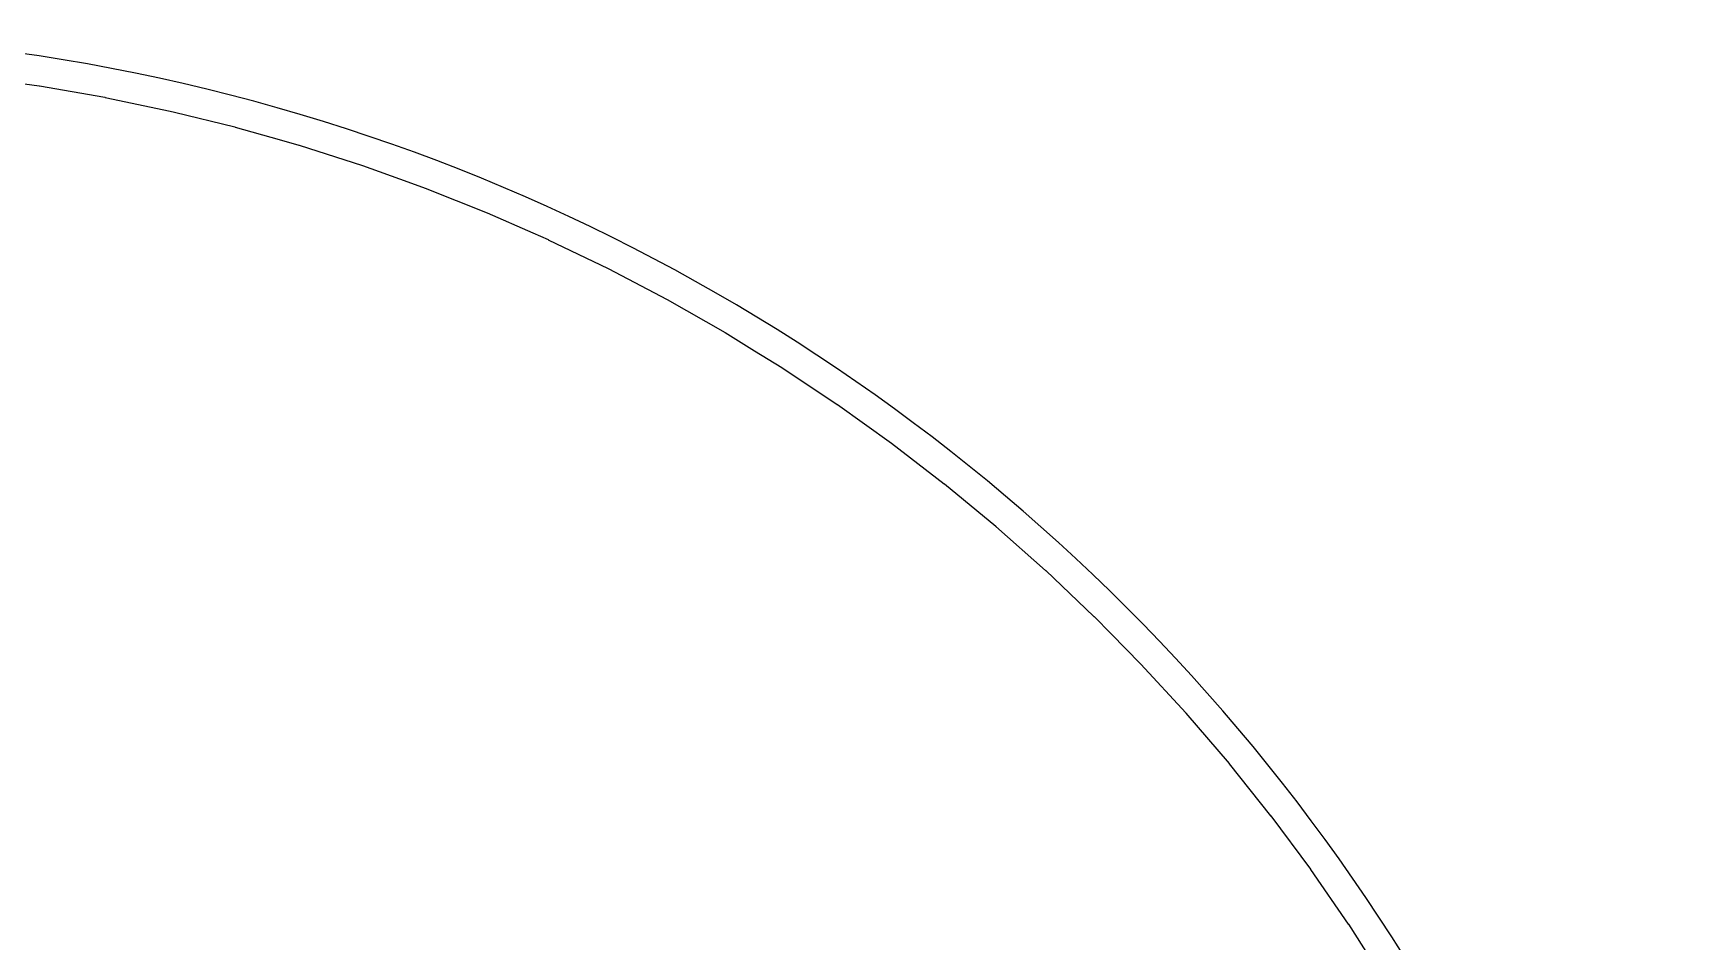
# Model space of a CAD drawing. Extents: x 116 to 183, y -110.2 to -37.6.
# Drawn here: x 154.46 to 182.95, y -53.1 to -37.57 of the extents above; entities that cross this region are included whole.
import ezdxf

# ---------------------------------------------------------------- set-up
doc = ezdxf.new("R2010")
doc.units = 0
doc.layers.add('BLACK', color=7, linetype='CONTINUOUS')

msp = doc.modelspace()

# ---------------------------------------------------------------- linework, layer by layer
at = {"layer": 'BLACK', "linetype": 'CONTINUOUS'}
for p, q in [((153.430222, -38.315687), (154.55444, -38.471926)), ((154.55444, -38.471926), (154.558571, -38.472574)), ((154.558571, -38.472574), (155.676655, -38.667513)), ((155.676655, -38.667513), (155.680828, -38.668315)), ((155.680828, -38.668315), (156.791474, -38.901719)), ((156.791474, -38.901719), (156.795647, -38.902671)), ((156.795647, -38.902671), (156.867491, -38.920379)), ((156.867491, -38.920379), (157.897601, -39.174278)), ((157.897601, -39.174278), (157.901706, -39.175365)), ((157.901706, -39.175365), (158.658014, -39.389724)), ((158.658014, -39.389724), (158.993609, -39.484841)), ((158.993609, -39.484841), (158.997707, -39.486079)), ((158.997707, -39.486079), (160.078328, -39.833073)), ((160.078328, -39.833073), (160.082294, -39.834423)), ((160.082294, -39.834423), (160.855455, -40.112477)), ((160.855455, -40.112477), (161.150267, -40.218501)), ((161.150267, -40.218501), (161.15427, -40.220019)), ((161.15427, -40.220019), (162.208341, -40.640726)), ((162.208341, -40.640726), (162.212257, -40.642368)), ((162.212257, -40.642368), (162.989254, -40.984033)), ((162.989254, -40.984033), (163.251174, -41.099206)), ((163.251174, -41.099206), (163.255063, -41.100997)), ((163.255063, -41.100997), (164.277559, -41.593405)), ((164.277559, -41.593405), (164.281383, -41.595328)), ((164.281383, -41.595328), (165.286336, -42.122768)), ((165.286336, -42.122768), (165.290061, -42.124806)), ((165.290061, -42.124806), (166.276184, -42.686604)), ((166.276184, -42.686604), (166.279837, -42.68877)), ((166.279837, -42.68877), (166.780865, -42.997588)), ((166.780865, -42.997588), (167.245953, -43.284254)), ((167.245953, -43.284254), (167.249558, -43.286562)), ((167.249558, -43.286562), (168.194597, -43.915071)), ((168.194597, -43.915071), (168.19808, -43.917475)), ((168.19808, -43.917475), (169.120836, -44.578211)), ((169.120836, -44.578211), (169.124273, -44.580763)), ((169.124273, -44.580763), (170.023654, -45.27294)), ((170.023654, -45.27294), (170.027001, -45.275609)), ((170.027001, -45.275609), (170.901973, -45.998432)), ((170.901973, -45.998432), (170.905225, -46.001215)), ((170.905225, -46.001215), (171.754688, -46.753774)), ((171.754688, -46.753774), (171.757843, -46.756667)), ((171.757843, -46.756667), (172.580865, -47.538135)), ((172.580865, -47.538135), (172.583912, -47.54113)), ((172.583912, -47.54113), (172.873754, -47.836019)), ((172.873754, -47.836019), (173.379461, -48.350531)), ((173.379461, -48.350531), (173.382408, -48.353635)), ((173.382408, -48.353635), (174.149527, -49.189994)), ((174.149527, -49.189994), (174.152366, -49.193198)), ((174.152366, -49.193198), (174.890181, -50.05556)), ((174.890181, -50.05556), (174.892907, -50.05886)), ((174.892907, -50.05886), (175.600511, -50.946166)), ((175.600511, -50.946166), (175.603122, -50.949559)), ((175.603122, -50.949559), (176.279668, -51.860749)), ((176.279668, -51.860749), (176.28216, -51.864229)), ((176.28216, -51.864229), (176.926852, -52.798226)), ((176.926852, -52.798226), (176.929222, -52.80179)), ((176.929222, -52.80179), (177.541308, -53.757508))]:
    msp.add_line(p, q, dxfattribs=at)
at = {"layer": 'BLACK'}
msp.add_arc((149.450502, -71.074296), 33.5, 0, 180, dxfattribs=at)

doc.saveas('drawing.dxf')
